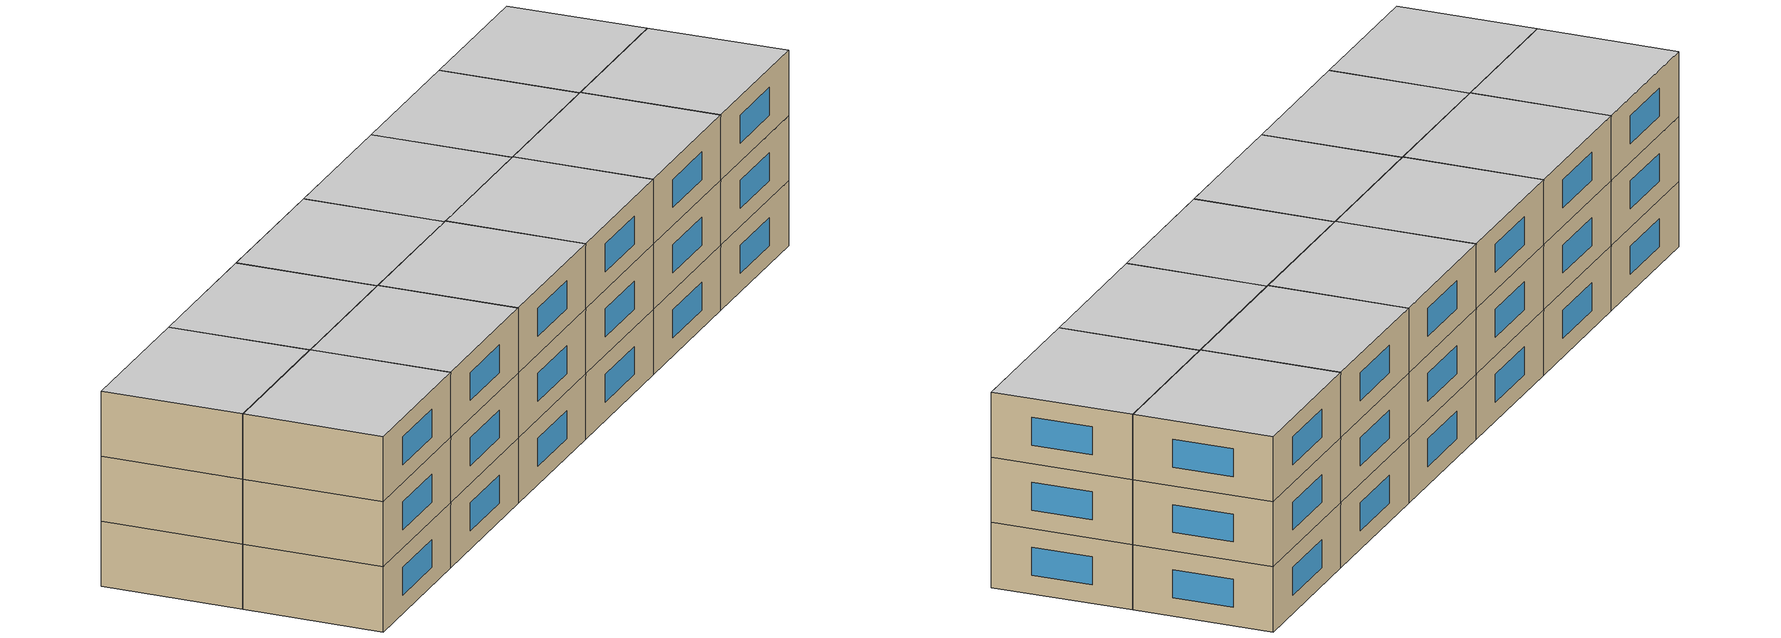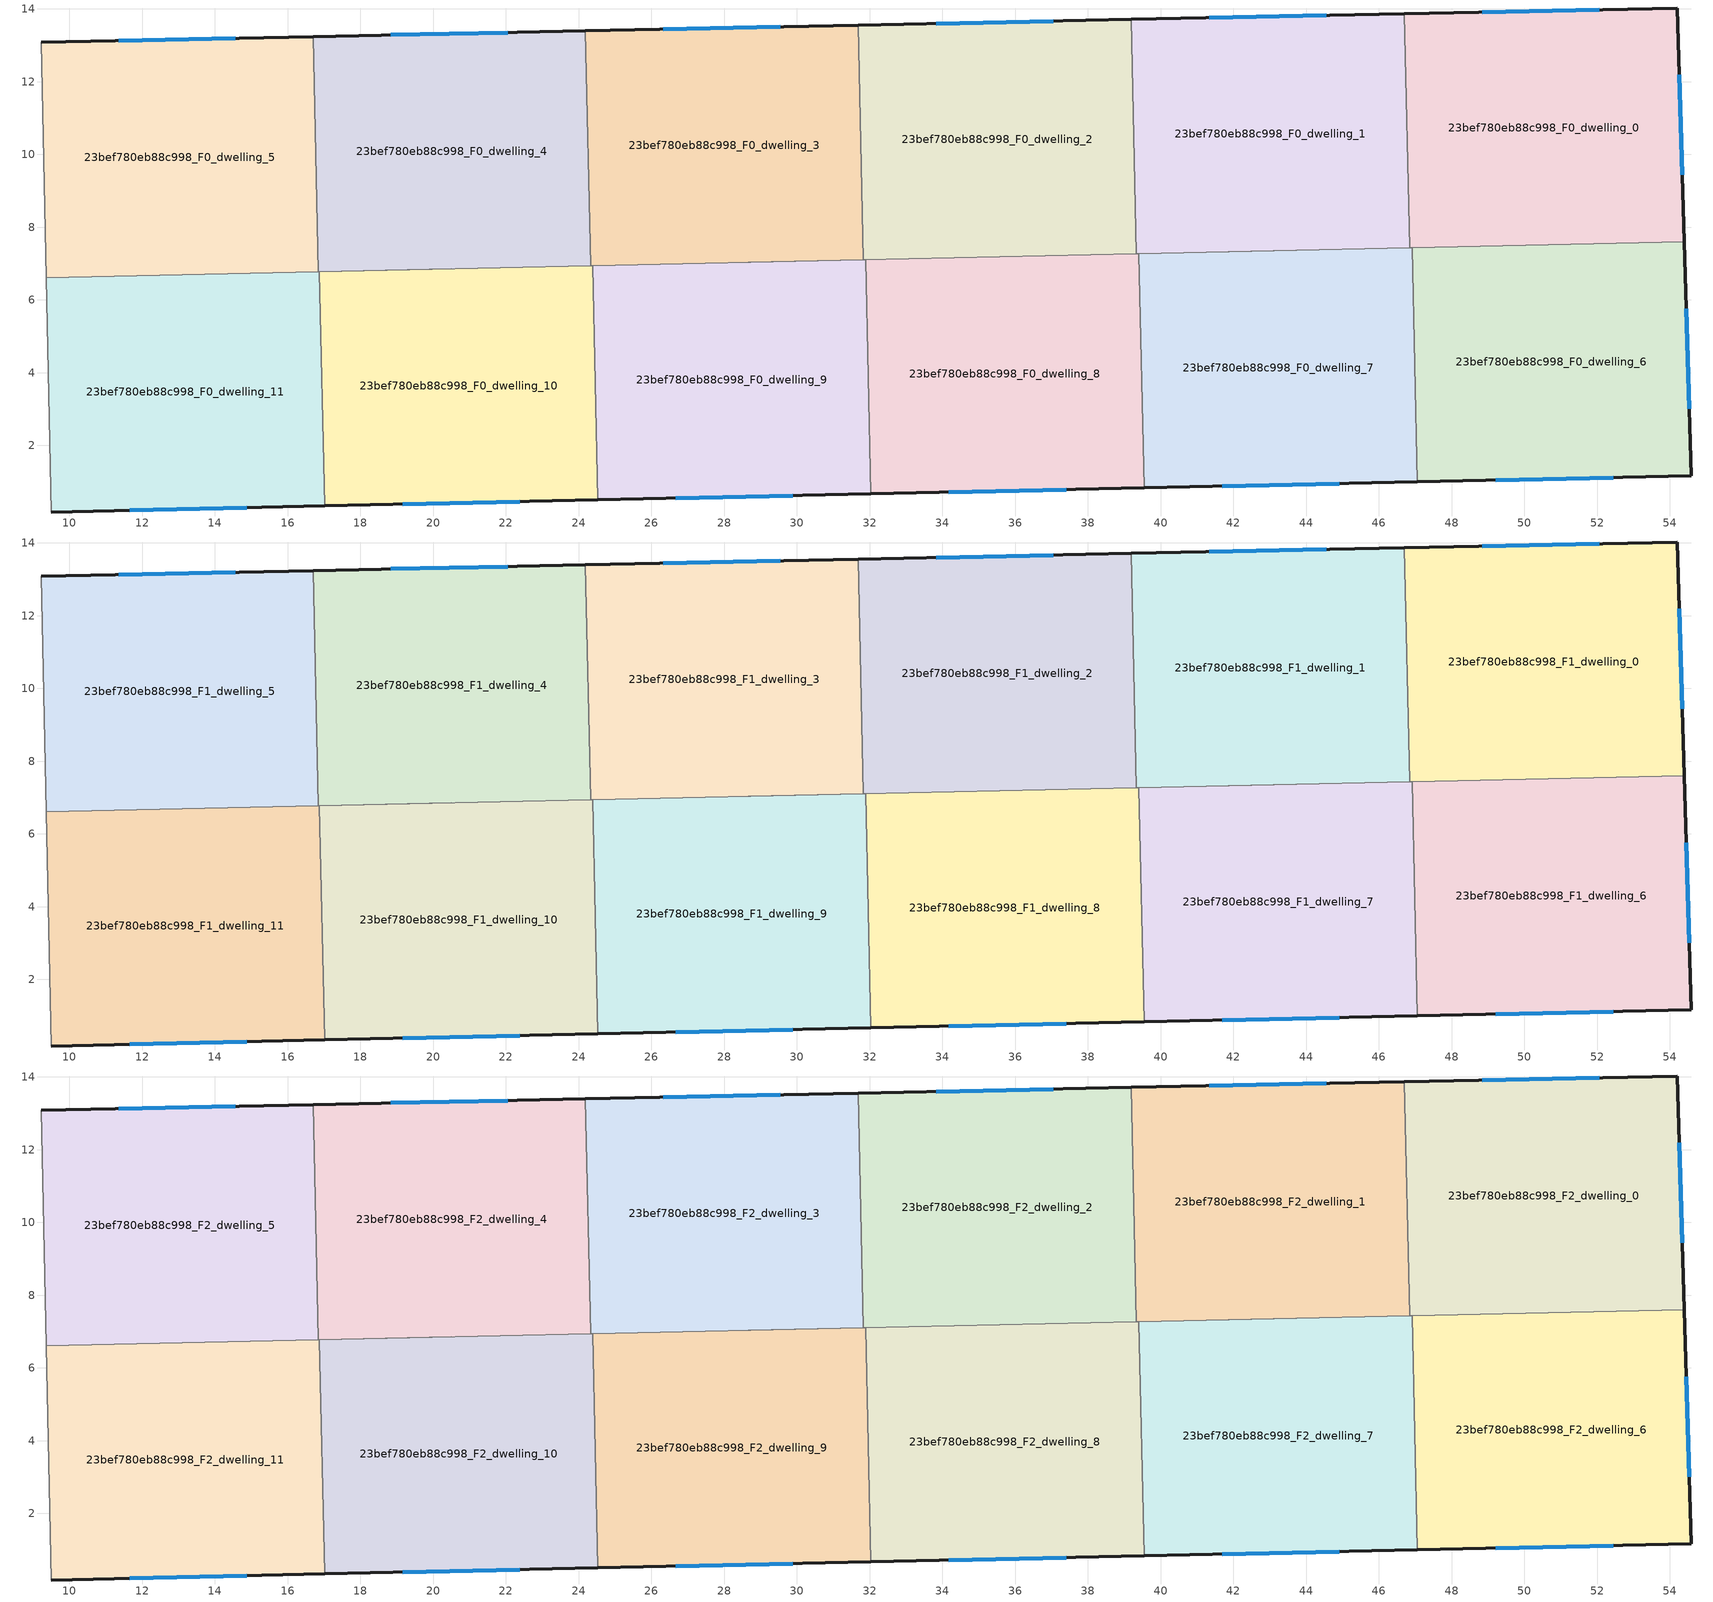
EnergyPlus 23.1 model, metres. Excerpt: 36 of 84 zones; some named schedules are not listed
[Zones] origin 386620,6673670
23bef780eb88c998_F0_dwelling_0
 floor ground (EU_floor_Construction): 54.2,14.03 54.4,7.6 46.84,7.44 46.7,13.87 z0
 wall outside (EU_wall_Construction): 54.4,7.6 54.2,14.03 46.7,13.87 z0:3
 wall to 23bef780eb88c998_F0_dwelling_1 (EU_wall_Construction): 46.7,13.87 46.84,7.44 z0:3
 wall to 23bef780eb88c998_F0_dwelling_6 (EU_wall_Construction): 46.91,7.44 54.4,7.6 z0:3
 wall to 23bef780eb88c998_F0_dwelling_7 (EU_wall_Construction): 46.84,7.44 46.91,7.44 z0:3
 window (EU_Window_Construction): 52.06,13.98 48.84,13.91 / 54.34,9.44 54.25,12.19 z0.86:2.14
23bef780eb88c998_F0_dwelling_1
 floor ground (EU_floor_Construction): 46.7,13.87 46.84,7.44 39.33,7.27 39.19,13.71 z0
 wall outside (EU_wall_Construction): 46.7,13.87 39.19,13.71 z0:3
 wall to 23bef780eb88c998_F0_dwelling_2 (EU_wall_Construction): 39.19,13.71 39.33,7.27 z0:3
 wall to 23bef780eb88c998_F0_dwelling_7 (EU_wall_Construction): 39.4,7.27 46.84,7.44 z0:3
 wall to 23bef780eb88c998_F0_dwelling_8 (EU_wall_Construction): 39.33,7.27 39.4,7.27 z0:3
 window (EU_Window_Construction): 44.56,13.82 41.34,13.76 z0.86:2.14
23bef780eb88c998_F0_dwelling_10
 floor ground (EU_floor_Construction): 24.39,6.94 24.53,0.5 17.02,0.34 16.88,6.78 z0
 wall outside (EU_wall_Construction): 17.02,0.34 24.53,0.5 z0:3
 wall to 23bef780eb88c998_F0_dwelling_11 (EU_wall_Construction): 16.88,6.78 17.02,0.34 z0:3
 wall to 23bef780eb88c998_F0_dwelling_9 (EU_wall_Construction): 24.53,0.5 24.39,6.94 z0:3
 wall to 23bef780eb88c998_F0_dwelling_4 (EU_wall_Construction): 24.33,6.94 16.88,6.78 z0:3
 wall to 23bef780eb88c998_F0_dwelling_3 (EU_wall_Construction): 24.39,6.94 24.33,6.94 z0:3
 window (EU_Window_Construction): 19.16,0.38 22.38,0.45 z0.86:2.14
23bef780eb88c998_F0_dwelling_11
 floor ground (EU_floor_Construction): 16.88,6.78 17.02,0.34 9.51,0.17 9.37,6.61 z0
 wall outside (EU_wall_Construction): 9.51,0.17 17.02,0.34 z0:3
 wall adiabatic (EU_wall_Construction): 9.37,6.61 9.51,0.17 / 20.51,6.86 16.88,6.78 / 20.51,6.86 16.88,6.78 z0:3
 wall to 23bef780eb88c998_F0_dwelling_5 (EU_wall_Construction): 16.84,6.78 9.37,6.61 z0:3
 wall to 23bef780eb88c998_F0_dwelling_4 (EU_wall_Construction): 16.88,6.78 16.84,6.78 z0:3
 window (EU_Window_Construction): 11.66,0.22 14.87,0.29 z0.86:2.14
23bef780eb88c998_F0_dwelling_2
 floor ground (EU_floor_Construction): 39.19,13.71 39.33,7.27 31.83,7.11 31.68,13.55 z0
 wall outside (EU_wall_Construction): 39.19,13.71 31.68,13.55 z0:3
 wall to 23bef780eb88c998_F0_dwelling_3 (EU_wall_Construction): 31.68,13.55 31.83,7.11 z0:3
 wall to 23bef780eb88c998_F0_dwelling_8 (EU_wall_Construction): 31.83,7.11 39.33,7.27 z0:3
 window (EU_Window_Construction): 37.04,13.67 33.83,13.6 z0.86:2.14
23bef780eb88c998_F0_dwelling_3
 floor ground (EU_floor_Construction): 31.68,13.55 31.83,7.11 24.33,6.94 24.19,13.4 z0
 wall outside (EU_wall_Construction): 31.68,13.55 24.19,13.4 z0:3
 wall to 23bef780eb88c998_F0_dwelling_4 (EU_wall_Construction): 24.19,13.4 24.33,6.94 z0:3
 wall to 23bef780eb88c998_F0_dwelling_9 (EU_wall_Construction): 24.39,6.94 31.83,7.11 z0:3
 window (EU_Window_Construction): 29.54,13.51 26.33,13.44 z0.86:2.14
23bef780eb88c998_F0_dwelling_4
 floor ground (EU_floor_Construction): 24.19,13.4 24.33,6.94 16.84,6.78 16.7,13.24 z0
 wall outside (EU_wall_Construction): 24.19,13.4 16.7,13.24 z0:3
 wall to 23bef780eb88c998_F0_dwelling_5 (EU_wall_Construction): 16.7,13.24 16.84,6.78 z0:3
 window (EU_Window_Construction): 22.05,13.35 18.84,13.28 z0.86:2.14
23bef780eb88c998_F0_dwelling_5
 floor ground (EU_floor_Construction): 16.7,13.24 16.84,6.78 9.37,6.61 9.22,13.08 z0
 wall outside (EU_wall_Construction): 16.7,13.24 9.22,13.08 z0:3
 wall adiabatic (EU_wall_Construction): 9.22,13.08 9.37,6.61 z0:3
 window (EU_Window_Construction): 14.56,13.2 11.36,13.13 z0.86:2.14
23bef780eb88c998_F0_dwelling_6
 floor ground (EU_floor_Construction): 54.4,7.6 54.59,1.16 47.06,1 46.91,7.44 z0
 wall outside (EU_wall_Construction): 47.06,1 54.59,1.16 54.4,7.6 z0:3
 wall to 23bef780eb88c998_F0_dwelling_7 (EU_wall_Construction): 46.91,7.44 47.06,1 z0:3
 window (EU_Window_Construction): 54.54,3 54.45,5.76 / 49.21,1.05 52.44,1.12 z0.86:2.14
23bef780eb88c998_F0_dwelling_7
 floor ground (EU_floor_Construction): 46.91,7.44 47.06,1 39.55,0.83 39.4,7.27 z0
 wall outside (EU_wall_Construction): 39.55,0.83 47.06,1 z0:3
 wall to 23bef780eb88c998_F0_dwelling_8 (EU_wall_Construction): 39.4,7.27 39.55,0.83 z0:3
 window (EU_Window_Construction): 41.69,0.88 44.91,0.95 z0.86:2.14
23bef780eb88c998_F0_dwelling_8
 floor ground (EU_floor_Construction): 39.4,7.27 39.55,0.83 32.04,0.67 31.9,7.11 z0
 wall outside (EU_wall_Construction): 32.04,0.67 39.55,0.83 z0:3
 wall to 23bef780eb88c998_F0_dwelling_9 (EU_wall_Construction): 31.83,7.11 31.9,7.11 32.04,0.67 z0:3
 wall adiabatic (EU_wall_Construction): 43.72,7.37 39.4,7.27 / 31.83,7.11 28.67,7.04 / 31.83,7.11 28.67,7.04 / 43.72,7.37 39.4,7.27 z0:3
 window (EU_Window_Construction): 34.18,0.71 37.4,0.79 z0.86:2.14
23bef780eb88c998_F0_dwelling_9
 floor ground (EU_floor_Construction): 31.9,7.11 32.04,0.67 24.53,0.5 24.39,6.94 z0
 wall outside (EU_wall_Construction): 24.53,0.5 32.04,0.67 z0:3
 window (EU_Window_Construction): 26.67,0.55 29.89,0.62 z0.86:2.14
23bef780eb88c998_F1_dwelling_0
 floor to 23bef780eb88c998_F0_dwelling_0 (EU_floor_Construction): 54.2,14.03 54.4,7.6 46.84,7.44 46.7,13.87 z3
 wall outside (EU_wall_Construction): 54.4,7.6 54.2,14.03 46.7,13.87 z3:6
 wall to 23bef780eb88c998_F1_dwelling_1 (EU_wall_Construction): 46.7,13.87 46.84,7.44 z3:6
 wall to 23bef780eb88c998_F1_dwelling_6 (EU_wall_Construction): 46.91,7.44 54.4,7.6 z3:6
 wall to 23bef780eb88c998_F1_dwelling_7 (EU_wall_Construction): 46.84,7.44 46.91,7.44 z3:6
 window (EU_Window_Construction): 52.06,13.98 48.84,13.91 / 54.34,9.44 54.25,12.19 z3.86:5.14
23bef780eb88c998_F1_dwelling_1
 floor to 23bef780eb88c998_F0_dwelling_1 (EU_floor_Construction): 46.7,13.87 46.84,7.44 39.33,7.27 39.19,13.71 z3
 wall outside (EU_wall_Construction): 46.7,13.87 39.19,13.71 z3:6
 wall to 23bef780eb88c998_F1_dwelling_2 (EU_wall_Construction): 39.19,13.71 39.33,7.27 z3:6
 wall to 23bef780eb88c998_F1_dwelling_7 (EU_wall_Construction): 39.4,7.27 46.84,7.44 z3:6
 wall to 23bef780eb88c998_F1_dwelling_8 (EU_wall_Construction): 39.33,7.27 39.4,7.27 z3:6
 window (EU_Window_Construction): 44.56,13.82 41.34,13.76 z3.86:5.14
23bef780eb88c998_F1_dwelling_10
 floor to 23bef780eb88c998_F0_dwelling_10 (EU_floor_Construction): 24.39,6.94 24.53,0.5 17.02,0.34 16.88,6.78 z3
 wall outside (EU_wall_Construction): 17.02,0.34 24.53,0.5 z3:6
 wall to 23bef780eb88c998_F1_dwelling_11 (EU_wall_Construction): 16.88,6.78 17.02,0.34 z3:6
 wall to 23bef780eb88c998_F1_dwelling_9 (EU_wall_Construction): 24.53,0.5 24.39,6.94 z3:6
 wall to 23bef780eb88c998_F1_dwelling_4 (EU_wall_Construction): 24.33,6.94 16.88,6.78 z3:6
 wall to 23bef780eb88c998_F1_dwelling_3 (EU_wall_Construction): 24.39,6.94 24.33,6.94 z3:6
 window (EU_Window_Construction): 19.16,0.38 22.38,0.45 z3.86:5.14
23bef780eb88c998_F1_dwelling_11
 floor to 23bef780eb88c998_F0_dwelling_11 (EU_floor_Construction): 16.88,6.78 17.02,0.34 9.51,0.17 9.37,6.61 z3
 wall outside (EU_wall_Construction): 9.51,0.17 17.02,0.34 z3:6
 wall adiabatic (EU_wall_Construction): 9.37,6.61 9.51,0.17 / 20.51,6.86 16.88,6.78 / 20.51,6.86 16.88,6.78 z3:6
 wall to 23bef780eb88c998_F1_dwelling_5 (EU_wall_Construction): 16.84,6.78 9.37,6.61 z3:6
 wall to 23bef780eb88c998_F1_dwelling_4 (EU_wall_Construction): 16.88,6.78 16.84,6.78 z3:6
 window (EU_Window_Construction): 11.66,0.22 14.87,0.29 z3.86:5.14
23bef780eb88c998_F1_dwelling_2
 floor to 23bef780eb88c998_F0_dwelling_2 (EU_floor_Construction): 39.19,13.71 39.33,7.27 31.83,7.11 31.68,13.55 z3
 wall outside (EU_wall_Construction): 39.19,13.71 31.68,13.55 z3:6
 wall to 23bef780eb88c998_F1_dwelling_3 (EU_wall_Construction): 31.68,13.55 31.83,7.11 z3:6
 wall to 23bef780eb88c998_F1_dwelling_8 (EU_wall_Construction): 31.83,7.11 39.33,7.27 z3:6
 window (EU_Window_Construction): 37.04,13.67 33.83,13.6 z3.86:5.14
23bef780eb88c998_F1_dwelling_3
 floor to 23bef780eb88c998_F0_dwelling_3 (EU_floor_Construction): 31.68,13.55 31.83,7.11 24.33,6.94 24.19,13.4 z3
 wall outside (EU_wall_Construction): 31.68,13.55 24.19,13.4 z3:6
 wall to 23bef780eb88c998_F1_dwelling_4 (EU_wall_Construction): 24.19,13.4 24.33,6.94 z3:6
 wall to 23bef780eb88c998_F1_dwelling_9 (EU_wall_Construction): 24.39,6.94 31.83,7.11 z3:6
 window (EU_Window_Construction): 29.54,13.51 26.33,13.44 z3.86:5.14
23bef780eb88c998_F1_dwelling_4
 floor to 23bef780eb88c998_F0_dwelling_4 (EU_floor_Construction): 24.19,13.4 24.33,6.94 16.84,6.78 16.7,13.24 z3
 wall outside (EU_wall_Construction): 24.19,13.4 16.7,13.24 z3:6
 wall to 23bef780eb88c998_F1_dwelling_5 (EU_wall_Construction): 16.7,13.24 16.84,6.78 z3:6
 window (EU_Window_Construction): 22.05,13.35 18.84,13.28 z3.86:5.14
23bef780eb88c998_F1_dwelling_5
 floor to 23bef780eb88c998_F0_dwelling_5 (EU_floor_Construction): 16.7,13.24 16.84,6.78 9.37,6.61 9.22,13.08 z3
 wall outside (EU_wall_Construction): 16.7,13.24 9.22,13.08 z3:6
 wall adiabatic (EU_wall_Construction): 9.22,13.08 9.37,6.61 z3:6
 window (EU_Window_Construction): 14.56,13.2 11.36,13.13 z3.86:5.14
23bef780eb88c998_F1_dwelling_6
 floor to 23bef780eb88c998_F0_dwelling_6 (EU_floor_Construction): 54.4,7.6 54.59,1.16 47.06,1 46.91,7.44 z3
 wall outside (EU_wall_Construction): 47.06,1 54.59,1.16 54.4,7.6 z3:6
 wall to 23bef780eb88c998_F1_dwelling_7 (EU_wall_Construction): 46.91,7.44 47.06,1 z3:6
 window (EU_Window_Construction): 54.54,3 54.45,5.76 / 49.21,1.05 52.44,1.12 z3.86:5.14
23bef780eb88c998_F1_dwelling_7
 floor to 23bef780eb88c998_F0_dwelling_7 (EU_floor_Construction): 46.91,7.44 47.06,1 39.55,0.83 39.4,7.27 z3
 wall outside (EU_wall_Construction): 39.55,0.83 47.06,1 z3:6
 wall to 23bef780eb88c998_F1_dwelling_8 (EU_wall_Construction): 39.4,7.27 39.55,0.83 z3:6
 window (EU_Window_Construction): 41.69,0.88 44.91,0.95 z3.86:5.14
23bef780eb88c998_F1_dwelling_8
 floor to 23bef780eb88c998_F0_dwelling_8 (EU_floor_Construction): 39.4,7.27 39.55,0.83 32.04,0.67 31.9,7.11 z3
 wall outside (EU_wall_Construction): 32.04,0.67 39.55,0.83 z3:6
 wall to 23bef780eb88c998_F1_dwelling_9 (EU_wall_Construction): 31.83,7.11 31.9,7.11 32.04,0.67 z3:6
 wall adiabatic (EU_wall_Construction): 43.72,7.37 39.4,7.27 / 31.83,7.11 28.67,7.04 / 31.83,7.11 28.67,7.04 / 43.72,7.37 39.4,7.27 z3:6
 window (EU_Window_Construction): 34.18,0.71 37.4,0.79 z3.86:5.14
23bef780eb88c998_F1_dwelling_9
 floor to 23bef780eb88c998_F0_dwelling_9 (EU_floor_Construction): 31.9,7.11 32.04,0.67 24.53,0.5 24.39,6.94 z3
 wall outside (EU_wall_Construction): 24.53,0.5 32.04,0.67 z3:6
 window (EU_Window_Construction): 26.67,0.55 29.89,0.62 z3.86:5.14
23bef780eb88c998_F2_dwelling_0
 floor to 23bef780eb88c998_F1_dwelling_0 (EU_floor_Construction): 54.2,14.03 54.4,7.6 46.84,7.44 46.7,13.87 z6
 wall outside (EU_wall_Construction): 54.4,7.6 54.2,14.03 46.7,13.87 z6:9
 wall to 23bef780eb88c998_F2_dwelling_1 (EU_wall_Construction): 46.7,13.87 46.84,7.44 z6:9
 wall to 23bef780eb88c998_F2_dwelling_6 (EU_wall_Construction): 46.91,7.44 54.4,7.6 z6:9
 wall to 23bef780eb88c998_F2_dwelling_7 (EU_wall_Construction): 46.84,7.44 46.91,7.44 z6:9
 window (EU_Window_Construction): 52.06,13.98 48.84,13.91 / 54.34,9.44 54.25,12.19 z6.86:8.14
 ceiling to 23bef780eb88c998_F3_dwelling_0 (EU_floor_Construction): 54.4,7.6 54.2,14.03 46.7,13.87 46.84,7.44 z9
23bef780eb88c998_F2_dwelling_1
 floor to 23bef780eb88c998_F1_dwelling_1 (EU_floor_Construction): 46.7,13.87 46.84,7.44 39.33,7.27 39.19,13.71 z6
 wall outside (EU_wall_Construction): 46.7,13.87 39.19,13.71 z6:9
 wall to 23bef780eb88c998_F2_dwelling_2 (EU_wall_Construction): 39.19,13.71 39.33,7.27 z6:9
 wall to 23bef780eb88c998_F2_dwelling_7 (EU_wall_Construction): 39.4,7.27 46.84,7.44 z6:9
 wall to 23bef780eb88c998_F2_dwelling_8 (EU_wall_Construction): 39.33,7.27 39.4,7.27 z6:9
 window (EU_Window_Construction): 44.56,13.82 41.34,13.76 z6.86:8.14
 ceiling to 23bef780eb88c998_F3_dwelling_1 (EU_floor_Construction): 46.84,7.44 46.7,13.87 39.19,13.71 39.33,7.27 z9
23bef780eb88c998_F2_dwelling_10
 floor to 23bef780eb88c998_F1_dwelling_10 (EU_floor_Construction): 24.39,6.94 24.53,0.5 17.02,0.34 16.88,6.78 z6
 wall outside (EU_wall_Construction): 17.02,0.34 24.53,0.5 z6:9
 wall to 23bef780eb88c998_F2_dwelling_11 (EU_wall_Construction): 16.88,6.78 17.02,0.34 z6:9
 wall to 23bef780eb88c998_F2_dwelling_9 (EU_wall_Construction): 24.53,0.5 24.39,6.94 z6:9
 wall to 23bef780eb88c998_F2_dwelling_4 (EU_wall_Construction): 24.33,6.94 16.88,6.78 z6:9
 wall to 23bef780eb88c998_F2_dwelling_3 (EU_wall_Construction): 24.39,6.94 24.33,6.94 z6:9
 window (EU_Window_Construction): 19.16,0.38 22.38,0.45 z6.86:8.14
 ceiling to 23bef780eb88c998_F3_dwelling_10 (EU_floor_Construction): 24.53,0.5 24.39,6.94 16.88,6.78 17.02,0.34 z9
23bef780eb88c998_F2_dwelling_11
 floor to 23bef780eb88c998_F1_dwelling_11 (EU_floor_Construction): 16.88,6.78 17.02,0.34 9.51,0.17 9.37,6.61 z6
 wall outside (EU_wall_Construction): 9.51,0.17 17.02,0.34 z6:9
 wall adiabatic (EU_wall_Construction): 9.37,6.61 9.51,0.17 / 20.51,6.86 16.88,6.78 / 20.51,6.86 16.88,6.78 z6:9
 wall to 23bef780eb88c998_F2_dwelling_5 (EU_wall_Construction): 16.84,6.78 9.37,6.61 z6:9
 wall to 23bef780eb88c998_F2_dwelling_4 (EU_wall_Construction): 16.88,6.78 16.84,6.78 z6:9
 window (EU_Window_Construction): 11.66,0.22 14.87,0.29 z6.86:8.14
 ceiling to 23bef780eb88c998_F3_dwelling_11 (EU_floor_Construction): 17.02,0.34 16.88,6.78 9.37,6.61 9.51,0.17 z9
23bef780eb88c998_F2_dwelling_2
 floor to 23bef780eb88c998_F1_dwelling_2 (EU_floor_Construction): 39.19,13.71 39.33,7.27 31.83,7.11 31.68,13.55 z6
 wall outside (EU_wall_Construction): 39.19,13.71 31.68,13.55 z6:9
 wall to 23bef780eb88c998_F2_dwelling_3 (EU_wall_Construction): 31.68,13.55 31.83,7.11 z6:9
 wall to 23bef780eb88c998_F2_dwelling_8 (EU_wall_Construction): 31.83,7.11 39.33,7.27 z6:9
 window (EU_Window_Construction): 37.04,13.67 33.83,13.6 z6.86:8.14
 ceiling to 23bef780eb88c998_F3_dwelling_2 (EU_floor_Construction): 39.33,7.27 39.19,13.71 31.68,13.55 31.83,7.11 z9
23bef780eb88c998_F2_dwelling_3
 floor to 23bef780eb88c998_F1_dwelling_3 (EU_floor_Construction): 31.68,13.55 31.83,7.11 24.33,6.94 24.19,13.4 z6
 wall outside (EU_wall_Construction): 31.68,13.55 24.19,13.4 z6:9
 wall to 23bef780eb88c998_F2_dwelling_4 (EU_wall_Construction): 24.19,13.4 24.33,6.94 z6:9
 wall to 23bef780eb88c998_F2_dwelling_9 (EU_wall_Construction): 24.39,6.94 31.83,7.11 z6:9
 window (EU_Window_Construction): 29.54,13.51 26.33,13.44 z6.86:8.14
 ceiling to 23bef780eb88c998_F3_dwelling_3 (EU_floor_Construction): 31.83,7.11 31.68,13.55 24.19,13.4 24.33,6.94 z9
23bef780eb88c998_F2_dwelling_4
 floor to 23bef780eb88c998_F1_dwelling_4 (EU_floor_Construction): 24.19,13.4 24.33,6.94 16.84,6.78 16.7,13.24 z6
 wall outside (EU_wall_Construction): 24.19,13.4 16.7,13.24 z6:9
 wall to 23bef780eb88c998_F2_dwelling_5 (EU_wall_Construction): 16.7,13.24 16.84,6.78 z6:9
 window (EU_Window_Construction): 22.05,13.35 18.84,13.28 z6.86:8.14
 ceiling to 23bef780eb88c998_F3_dwelling_4 (EU_floor_Construction): 24.33,6.94 24.19,13.4 16.7,13.24 16.84,6.78 z9
23bef780eb88c998_F2_dwelling_5
 floor to 23bef780eb88c998_F1_dwelling_5 (EU_floor_Construction): 16.7,13.24 16.84,6.78 9.37,6.61 9.22,13.08 z6
 wall outside (EU_wall_Construction): 16.7,13.24 9.22,13.08 z6:9
 wall adiabatic (EU_wall_Construction): 9.22,13.08 9.37,6.61 z6:9
 window (EU_Window_Construction): 14.56,13.2 11.36,13.13 z6.86:8.14
 ceiling to 23bef780eb88c998_F3_dwelling_5 (EU_floor_Construction): 16.84,6.78 16.7,13.24 9.22,13.08 9.37,6.61 z9
23bef780eb88c998_F2_dwelling_6
 floor to 23bef780eb88c998_F1_dwelling_6 (EU_floor_Construction): 54.4,7.6 54.59,1.16 47.06,1 46.91,7.44 z6
 wall outside (EU_wall_Construction): 47.06,1 54.59,1.16 54.4,7.6 z6:9
 wall to 23bef780eb88c998_F2_dwelling_7 (EU_wall_Construction): 46.91,7.44 47.06,1 z6:9
 window (EU_Window_Construction): 54.54,3 54.45,5.76 / 49.21,1.05 52.44,1.12 z6.86:8.14
 ceiling to 23bef780eb88c998_F3_dwelling_6 (EU_floor_Construction): 54.59,1.16 54.4,7.6 46.91,7.44 47.06,1 z9
23bef780eb88c998_F2_dwelling_7
 floor to 23bef780eb88c998_F1_dwelling_7 (EU_floor_Construction): 46.91,7.44 47.06,1 39.55,0.83 39.4,7.27 z6
 wall outside (EU_wall_Construction): 39.55,0.83 47.06,1 z6:9
 wall to 23bef780eb88c998_F2_dwelling_8 (EU_wall_Construction): 39.4,7.27 39.55,0.83 z6:9
 window (EU_Window_Construction): 41.69,0.88 44.91,0.95 z6.86:8.14
 ceiling to 23bef780eb88c998_F3_dwelling_7 (EU_floor_Construction): 47.06,1 46.91,7.44 39.4,7.27 39.55,0.83 z9
23bef780eb88c998_F2_dwelling_8
 floor to 23bef780eb88c998_F1_dwelling_8 (EU_floor_Construction): 39.4,7.27 39.55,0.83 32.04,0.67 31.9,7.11 z6
 wall outside (EU_wall_Construction): 32.04,0.67 39.55,0.83 z6:9
 wall to 23bef780eb88c998_F2_dwelling_9 (EU_wall_Construction): 31.83,7.11 31.9,7.11 32.04,0.67 z6:9
 wall adiabatic (EU_wall_Construction): 43.72,7.37 39.4,7.27 / 31.83,7.11 28.67,7.04 / 31.83,7.11 28.67,7.04 / 43.72,7.37 39.4,7.27 z6:9
 window (EU_Window_Construction): 34.18,0.71 37.4,0.79 z6.86:8.14
 ceiling to 23bef780eb88c998_F3_dwelling_8 (EU_floor_Construction): 39.55,0.83 39.4,7.27 31.9,7.11 32.04,0.67 z9
23bef780eb88c998_F2_dwelling_9
 floor to 23bef780eb88c998_F1_dwelling_9 (EU_floor_Construction): 31.9,7.11 32.04,0.67 24.53,0.5 24.39,6.94 z6
 wall outside (EU_wall_Construction): 24.53,0.5 32.04,0.67 z6:9
 window (EU_Window_Construction): 26.67,0.55 29.89,0.62 z6.86:8.14
 ceiling to 23bef780eb88c998_F3_dwelling_9 (EU_floor_Construction): 32.04,0.67 31.9,7.11 24.39,6.94 24.53,0.5 z9
[Building]
EU S2 Campaign: North Axis=0; Terrain=City; Solar Distribution=FullExterior
[Site:Location]
Helsinki-Vantaa.AP: Latitude=60.317; Longitude=24.963; Time Zone=2; Elevation=54.6
[SizingPeriod:WeatherFileDays]
AnnualSizingPeriod: Begin Month=1; Begin Day of Month=1; End Month=12; End Day of Month=31; Day of Week for Start Day=Monday; Use Weather File Daylight Saving Period=No; Use Weather File Rain and Snow Indicators=No
[MATERIAL]
EU_InternalMass_Material: Roughness=MediumRough; Thickness=0.1; Conductivity=1; Density=1800; Specific Heat=900; Thermal Absorptance=0.9; Solar Absorptance=0.7; Visible Absorptance=0.7
[MATERIAL:NOMASS] Roughness=MediumRough; Thermal Absorptance=0.9; Solar Absorptance=0.7; Visible Absorptance=0.7
Name | Thermal Resistance
EU_wall_NoMass | 1.10183
EU_floor_NoMass | 1.70606
[WINDOWMATERIAL:SIMPLEGLAZINGSYSTEM]
EU_Window_SimpleGlazing: UFactor=3.11035; Solar Heat Gain Coefficient=0.8; Visible Transmittance=0.8
[CONSTRUCTION]
EU_wall_Construction: EU_wall_NoMass
EU_floor_Construction: EU_floor_NoMass
EU_Window_Construction: EU_Window_SimpleGlazing
EU_InternalMass_Construction: EU_InternalMass_Material
[ZONE] Type=1; Multiplier=1; Ceiling Height=autocalculate; Floor Area=autocalculate; Part of Total Floor Area=Yes
Name | Volume
23bef780eb88c998_F0_dwelling_0; 23bef780eb88c998_F1_dwelling_0; 23bef780eb88c998_F2_dwelling_0; 23bef780eb88c998_F0_dwelling_2; 23bef780eb88c998_F1_dwelling_2; 23bef780eb88c998_F2_dwelling_2 | 145.155
23bef780eb88c998_F0_dwelling_1; 23bef780eb88c998_F1_dwelling_1; 23bef780eb88c998_F2_dwelling_1 | 145.17
23bef780eb88c998_F0_dwelling_10; 23bef780eb88c998_F1_dwelling_10; 23bef780eb88c998_F2_dwelling_10 | 145.145
23bef780eb88c998_F0_dwelling_11; 23bef780eb88c998_F1_dwelling_11; 23bef780eb88c998_F2_dwelling_11 | 145.158
23bef780eb88c998_F0_dwelling_3; 23bef780eb88c998_F1_dwelling_3; 23bef780eb88c998_F2_dwelling_3 | 145.164
23bef780eb88c998_F0_dwelling_4; 23bef780eb88c998_F1_dwelling_4; 23bef780eb88c998_F2_dwelling_4 | 145.159
23bef780eb88c998_F0_dwelling_5; 23bef780eb88c998_F1_dwelling_5; 23bef780eb88c998_F2_dwelling_5 | 145.162
23bef780eb88c998_F0_dwelling_6; 23bef780eb88c998_F1_dwelling_6; 23bef780eb88c998_F2_dwelling_6 | 145.147
23bef780eb88c998_F0_dwelling_7; 23bef780eb88c998_F1_dwelling_7; 23bef780eb88c998_F2_dwelling_7; 23bef780eb88c998_F0_dwelling_9; 23bef780eb88c998_F1_dwelling_9; 23bef780eb88c998_F2_dwelling_9 | 145.154
23bef780eb88c998_F0_dwelling_8; 23bef780eb88c998_F1_dwelling_8; 23bef780eb88c998_F2_dwelling_8 | 145.123
[INTERNALMASS] Construction=EU_InternalMass_Construction
Name | Zone or ZoneList | Surface Area
23bef780eb88c998_F0_dwelling_0_EU_InternalMass | 23bef780eb88c998_F0_dwelling_0 | 48.3852
23bef780eb88c998_F0_dwelling_1_EU_InternalMass | 23bef780eb88c998_F0_dwelling_1 | 48.3899
23bef780eb88c998_F0_dwelling_2_EU_InternalMass | 23bef780eb88c998_F0_dwelling_2 | 48.3851
23bef780eb88c998_F0_dwelling_3_EU_InternalMass | 23bef780eb88c998_F0_dwelling_3 | 48.3877
23bef780eb88c998_F0_dwelling_4_EU_InternalMass | 23bef780eb88c998_F0_dwelling_4 | 48.3863
23bef780eb88c998_F0_dwelling_5_EU_InternalMass | 23bef780eb88c998_F0_dwelling_5 | 48.3876
23bef780eb88c998_F0_dwelling_6_EU_InternalMass | 23bef780eb88c998_F0_dwelling_6 | 48.3823
23bef780eb88c998_F0_dwelling_7_EU_InternalMass | 23bef780eb88c998_F0_dwelling_7 | 48.3841
23bef780eb88c998_F0_dwelling_8_EU_InternalMass | 23bef780eb88c998_F0_dwelling_8 | 48.3811
23bef780eb88c998_F0_dwelling_9_EU_InternalMass | 23bef780eb88c998_F0_dwelling_9 | 48.3845
23bef780eb88c998_F0_dwelling_10_EU_InternalMass | 23bef780eb88c998_F0_dwelling_10 | 48.3815
23bef780eb88c998_F0_dwelling_11_EU_InternalMass | 23bef780eb88c998_F0_dwelling_11 | 48.3887
23bef780eb88c998_F1_dwelling_0_EU_InternalMass | 23bef780eb88c998_F1_dwelling_0 | 48.3852
23bef780eb88c998_F1_dwelling_1_EU_InternalMass | 23bef780eb88c998_F1_dwelling_1 | 48.3899
23bef780eb88c998_F1_dwelling_2_EU_InternalMass | 23bef780eb88c998_F1_dwelling_2 | 48.3851
23bef780eb88c998_F1_dwelling_3_EU_InternalMass | 23bef780eb88c998_F1_dwelling_3 | 48.3877
23bef780eb88c998_F1_dwelling_4_EU_InternalMass | 23bef780eb88c998_F1_dwelling_4 | 48.3863
23bef780eb88c998_F1_dwelling_5_EU_InternalMass | 23bef780eb88c998_F1_dwelling_5 | 48.3876
23bef780eb88c998_F1_dwelling_6_EU_InternalMass | 23bef780eb88c998_F1_dwelling_6 | 48.3823
23bef780eb88c998_F1_dwelling_7_EU_InternalMass | 23bef780eb88c998_F1_dwelling_7 | 48.3841
23bef780eb88c998_F1_dwelling_8_EU_InternalMass | 23bef780eb88c998_F1_dwelling_8 | 48.3811
23bef780eb88c998_F1_dwelling_9_EU_InternalMass | 23bef780eb88c998_F1_dwelling_9 | 48.3845
23bef780eb88c998_F1_dwelling_10_EU_InternalMass | 23bef780eb88c998_F1_dwelling_10 | 48.3815
23bef780eb88c998_F1_dwelling_11_EU_InternalMass | 23bef780eb88c998_F1_dwelling_11 | 48.3887
23bef780eb88c998_F2_dwelling_0_EU_InternalMass | 23bef780eb88c998_F2_dwelling_0 | 48.3852
23bef780eb88c998_F2_dwelling_1_EU_InternalMass | 23bef780eb88c998_F2_dwelling_1 | 48.3899
23bef780eb88c998_F2_dwelling_2_EU_InternalMass | 23bef780eb88c998_F2_dwelling_2 | 48.3851
23bef780eb88c998_F2_dwelling_3_EU_InternalMass | 23bef780eb88c998_F2_dwelling_3 | 48.3877
23bef780eb88c998_F2_dwelling_4_EU_InternalMass | 23bef780eb88c998_F2_dwelling_4 | 48.3863
23bef780eb88c998_F2_dwelling_5_EU_InternalMass | 23bef780eb88c998_F2_dwelling_5 | 48.3876
23bef780eb88c998_F2_dwelling_6_EU_InternalMass | 23bef780eb88c998_F2_dwelling_6 | 48.3823
23bef780eb88c998_F2_dwelling_7_EU_InternalMass | 23bef780eb88c998_F2_dwelling_7 | 48.3841
23bef780eb88c998_F2_dwelling_8_EU_InternalMass | 23bef780eb88c998_F2_dwelling_8 | 48.3811
23bef780eb88c998_F2_dwelling_9_EU_InternalMass | 23bef780eb88c998_F2_dwelling_9 | 48.3845
23bef780eb88c998_F2_dwelling_10_EU_InternalMass | 23bef780eb88c998_F2_dwelling_10 | 48.3815
23bef780eb88c998_F2_dwelling_11_EU_InternalMass | 23bef780eb88c998_F2_dwelling_11 | 48.3887
[OTHEREQUIPMENT] Fuel Type=Electricity; Design Level Calculation Method=Watts/Area; Power per Zone Floor Area=1; Fraction Latent=0; Fraction Radiant=0; Fraction Lost=0; Carbon Dioxide Generation Rate=0; EndUse Subcategory=EU_Step8_InternalGains
Name | Zone or ZoneList or Space or SpaceList | Schedule
EU_Step8_InternalGain_23bef780eb88c998_F0_dwelling_0_f000 | 23bef780eb88c998_F0_dwelling_0 | EU_Step8_GainSchedule_23bef780eb88c998_F0_dwelling_0_f000
EU_Step8_InternalGain_23bef780eb88c998_F0_dwelling_1_f000 | 23bef780eb88c998_F0_dwelling_1 | EU_Step8_GainSchedule_23bef780eb88c998_F0_dwelling_1_f000
EU_Step8_InternalGain_23bef780eb88c998_F0_dwelling_2_f000 | 23bef780eb88c998_F0_dwelling_2 | EU_Step8_GainSchedule_23bef780eb88c998_F0_dwelling_2_f000
EU_Step8_InternalGain_23bef780eb88c998_F0_dwelling_3_f000 | 23bef780eb88c998_F0_dwelling_3 | EU_Step8_GainSchedule_23bef780eb88c998_F0_dwelling_3_f000
EU_Step8_InternalGain_23bef780eb88c998_F0_dwelling_4_f000 | 23bef780eb88c998_F0_dwelling_4 | EU_Step8_GainSchedule_23bef780eb88c998_F0_dwelling_4_f000
EU_Step8_InternalGain_23bef780eb88c998_F0_dwelling_5_f000 | 23bef780eb88c998_F0_dwelling_5 | EU_Step8_GainSchedule_23bef780eb88c998_F0_dwelling_5_f000
EU_Step8_InternalGain_23bef780eb88c998_F0_dwelling_6_f000 | 23bef780eb88c998_F0_dwelling_6 | EU_Step8_GainSchedule_23bef780eb88c998_F0_dwelling_6_f000
EU_Step8_InternalGain_23bef780eb88c998_F0_dwelling_7_f000 | 23bef780eb88c998_F0_dwelling_7 | EU_Step8_GainSchedule_23bef780eb88c998_F0_dwelling_7_f000
EU_Step8_InternalGain_23bef780eb88c998_F0_dwelling_8_f000 | 23bef780eb88c998_F0_dwelling_8 | EU_Step8_GainSchedule_23bef780eb88c998_F0_dwelling_8_f000
EU_Step8_InternalGain_23bef780eb88c998_F0_dwelling_9_f000 | 23bef780eb88c998_F0_dwelling_9 | EU_Step8_GainSchedule_23bef780eb88c998_F0_dwelling_9_f000
EU_Step8_InternalGain_23bef780eb88c998_F0_dwelling_10_f000 | 23bef780eb88c998_F0_dwelling_10 | EU_Step8_GainSchedule_23bef780eb88c998_F0_dwelling_10_f000
EU_Step8_InternalGain_23bef780eb88c998_F0_dwelling_11_f000 | 23bef780eb88c998_F0_dwelling_11 | EU_Step8_GainSchedule_23bef780eb88c998_F0_dwelling_11_f000
EU_Step8_InternalGain_23bef780eb88c998_F1_dwelling_0_f000 | 23bef780eb88c998_F1_dwelling_0 | EU_Step8_GainSchedule_23bef780eb88c998_F1_dwelling_0_f000
EU_Step8_InternalGain_23bef780eb88c998_F1_dwelling_1_f000 | 23bef780eb88c998_F1_dwelling_1 | EU_Step8_GainSchedule_23bef780eb88c998_F1_dwelling_1_f000
EU_Step8_InternalGain_23bef780eb88c998_F1_dwelling_2_f000 | 23bef780eb88c998_F1_dwelling_2 | EU_Step8_GainSchedule_23bef780eb88c998_F1_dwelling_2_f000
EU_Step8_InternalGain_23bef780eb88c998_F1_dwelling_3_f000 | 23bef780eb88c998_F1_dwelling_3 | EU_Step8_GainSchedule_23bef780eb88c998_F1_dwelling_3_f000
EU_Step8_InternalGain_23bef780eb88c998_F1_dwelling_4_f000 | 23bef780eb88c998_F1_dwelling_4 | EU_Step8_GainSchedule_23bef780eb88c998_F1_dwelling_4_f000
EU_Step8_InternalGain_23bef780eb88c998_F1_dwelling_5_f000 | 23bef780eb88c998_F1_dwelling_5 | EU_Step8_GainSchedule_23bef780eb88c998_F1_dwelling_5_f000
EU_Step8_InternalGain_23bef780eb88c998_F1_dwelling_6_f000 | 23bef780eb88c998_F1_dwelling_6 | EU_Step8_GainSchedule_23bef780eb88c998_F1_dwelling_6_f000
EU_Step8_InternalGain_23bef780eb88c998_F1_dwelling_7_f000 | 23bef780eb88c998_F1_dwelling_7 | EU_Step8_GainSchedule_23bef780eb88c998_F1_dwelling_7_f000
EU_Step8_InternalGain_23bef780eb88c998_F1_dwelling_8_f000 | 23bef780eb88c998_F1_dwelling_8 | EU_Step8_GainSchedule_23bef780eb88c998_F1_dwelling_8_f000
EU_Step8_InternalGain_23bef780eb88c998_F1_dwelling_9_f000 | 23bef780eb88c998_F1_dwelling_9 | EU_Step8_GainSchedule_23bef780eb88c998_F1_dwelling_9_f000
EU_Step8_InternalGain_23bef780eb88c998_F1_dwelling_10_f000 | 23bef780eb88c998_F1_dwelling_10 | EU_Step8_GainSchedule_23bef780eb88c998_F1_dwelling_10_f000
EU_Step8_InternalGain_23bef780eb88c998_F1_dwelling_11_f000 | 23bef780eb88c998_F1_dwelling_11 | EU_Step8_GainSchedule_23bef780eb88c998_F1_dwelling_11_f000
EU_Step8_InternalGain_23bef780eb88c998_F2_dwelling_0_f000 | 23bef780eb88c998_F2_dwelling_0 | EU_Step8_GainSchedule_23bef780eb88c998_F2_dwelling_0_f000
EU_Step8_InternalGain_23bef780eb88c998_F2_dwelling_1_f000 | 23bef780eb88c998_F2_dwelling_1 | EU_Step8_GainSchedule_23bef780eb88c998_F2_dwelling_1_f000
EU_Step8_InternalGain_23bef780eb88c998_F2_dwelling_2_f000 | 23bef780eb88c998_F2_dwelling_2 | EU_Step8_GainSchedule_23bef780eb88c998_F2_dwelling_2_f000
EU_Step8_InternalGain_23bef780eb88c998_F2_dwelling_3_f000 | 23bef780eb88c998_F2_dwelling_3 | EU_Step8_GainSchedule_23bef780eb88c998_F2_dwelling_3_f000
EU_Step8_InternalGain_23bef780eb88c998_F2_dwelling_4_f000 | 23bef780eb88c998_F2_dwelling_4 | EU_Step8_GainSchedule_23bef780eb88c998_F2_dwelling_4_f000
EU_Step8_InternalGain_23bef780eb88c998_F2_dwelling_5_f000 | 23bef780eb88c998_F2_dwelling_5 | EU_Step8_GainSchedule_23bef780eb88c998_F2_dwelling_5_f000
EU_Step8_InternalGain_23bef780eb88c998_F2_dwelling_6_f000 | 23bef780eb88c998_F2_dwelling_6 | EU_Step8_GainSchedule_23bef780eb88c998_F2_dwelling_6_f000
EU_Step8_InternalGain_23bef780eb88c998_F2_dwelling_7_f000 | 23bef780eb88c998_F2_dwelling_7 | EU_Step8_GainSchedule_23bef780eb88c998_F2_dwelling_7_f000
EU_Step8_InternalGain_23bef780eb88c998_F2_dwelling_8_f000 | 23bef780eb88c998_F2_dwelling_8 | EU_Step8_GainSchedule_23bef780eb88c998_F2_dwelling_8_f000
EU_Step8_InternalGain_23bef780eb88c998_F2_dwelling_9_f000 | 23bef780eb88c998_F2_dwelling_9 | EU_Step8_GainSchedule_23bef780eb88c998_F2_dwelling_9_f000
EU_Step8_InternalGain_23bef780eb88c998_F2_dwelling_10_f000 | 23bef780eb88c998_F2_dwelling_10 | EU_Step8_GainSchedule_23bef780eb88c998_F2_dwelling_10_f000
EU_Step8_InternalGain_23bef780eb88c998_F2_dwelling_11_f000 | 23bef780eb88c998_F2_dwelling_11 | EU_Step8_GainSchedule_23bef780eb88c998_F2_dwelling_11_f000
[ZONEVENTILATION:DESIGNFLOWRATE] Schedule=EU_AlwaysOn; Design Flow Rate Calculation Method=AirChanges/Hour; Air Changes per Hour=0.756316; Ventilation Type=Natural; Fan Pressure Rise=0; Fan Total Efficiency=1; Constant Term Coefficient=1; Temperature Term Coefficient=0; Velocity Term Coefficient=0; Velocity Squared Term Coefficient=0; Minimum Indoor Temperature=-100; Maximum Indoor Temperature=100; Delta Temperature=-100; Minimum Outdoor Temperature=-100; Maximum Outdoor Temperature=100; Maximum Wind Speed=40
Name | Zone or ZoneList or Space or SpaceList
EU_ConstantAir_23bef780eb88c998_F0_dwelling_0 | 23bef780eb88c998_F0_dwelling_0
EU_ConstantAir_23bef780eb88c998_F0_dwelling_1 | 23bef780eb88c998_F0_dwelling_1
EU_ConstantAir_23bef780eb88c998_F0_dwelling_2 | 23bef780eb88c998_F0_dwelling_2
EU_ConstantAir_23bef780eb88c998_F0_dwelling_3 | 23bef780eb88c998_F0_dwelling_3
EU_ConstantAir_23bef780eb88c998_F0_dwelling_4 | 23bef780eb88c998_F0_dwelling_4
EU_ConstantAir_23bef780eb88c998_F0_dwelling_5 | 23bef780eb88c998_F0_dwelling_5
EU_ConstantAir_23bef780eb88c998_F0_dwelling_6 | 23bef780eb88c998_F0_dwelling_6
EU_ConstantAir_23bef780eb88c998_F0_dwelling_7 | 23bef780eb88c998_F0_dwelling_7
EU_ConstantAir_23bef780eb88c998_F0_dwelling_8 | 23bef780eb88c998_F0_dwelling_8
EU_ConstantAir_23bef780eb88c998_F0_dwelling_9 | 23bef780eb88c998_F0_dwelling_9
EU_ConstantAir_23bef780eb88c998_F0_dwelling_10 | 23bef780eb88c998_F0_dwelling_10
EU_ConstantAir_23bef780eb88c998_F0_dwelling_11 | 23bef780eb88c998_F0_dwelling_11
EU_ConstantAir_23bef780eb88c998_F1_dwelling_0 | 23bef780eb88c998_F1_dwelling_0
EU_ConstantAir_23bef780eb88c998_F1_dwelling_1 | 23bef780eb88c998_F1_dwelling_1
EU_ConstantAir_23bef780eb88c998_F1_dwelling_2 | 23bef780eb88c998_F1_dwelling_2
EU_ConstantAir_23bef780eb88c998_F1_dwelling_3 | 23bef780eb88c998_F1_dwelling_3
EU_ConstantAir_23bef780eb88c998_F1_dwelling_4 | 23bef780eb88c998_F1_dwelling_4
EU_ConstantAir_23bef780eb88c998_F1_dwelling_5 | 23bef780eb88c998_F1_dwelling_5
EU_ConstantAir_23bef780eb88c998_F1_dwelling_6 | 23bef780eb88c998_F1_dwelling_6
EU_ConstantAir_23bef780eb88c998_F1_dwelling_7 | 23bef780eb88c998_F1_dwelling_7
EU_ConstantAir_23bef780eb88c998_F1_dwelling_8 | 23bef780eb88c998_F1_dwelling_8
EU_ConstantAir_23bef780eb88c998_F1_dwelling_9 | 23bef780eb88c998_F1_dwelling_9
EU_ConstantAir_23bef780eb88c998_F1_dwelling_10 | 23bef780eb88c998_F1_dwelling_10
EU_ConstantAir_23bef780eb88c998_F1_dwelling_11 | 23bef780eb88c998_F1_dwelling_11
EU_ConstantAir_23bef780eb88c998_F2_dwelling_0 | 23bef780eb88c998_F2_dwelling_0
EU_ConstantAir_23bef780eb88c998_F2_dwelling_1 | 23bef780eb88c998_F2_dwelling_1
EU_ConstantAir_23bef780eb88c998_F2_dwelling_2 | 23bef780eb88c998_F2_dwelling_2
EU_ConstantAir_23bef780eb88c998_F2_dwelling_3 | 23bef780eb88c998_F2_dwelling_3
EU_ConstantAir_23bef780eb88c998_F2_dwelling_4 | 23bef780eb88c998_F2_dwelling_4
EU_ConstantAir_23bef780eb88c998_F2_dwelling_5 | 23bef780eb88c998_F2_dwelling_5
EU_ConstantAir_23bef780eb88c998_F2_dwelling_6 | 23bef780eb88c998_F2_dwelling_6
EU_ConstantAir_23bef780eb88c998_F2_dwelling_7 | 23bef780eb88c998_F2_dwelling_7
EU_ConstantAir_23bef780eb88c998_F2_dwelling_8 | 23bef780eb88c998_F2_dwelling_8
EU_ConstantAir_23bef780eb88c998_F2_dwelling_9 | 23bef780eb88c998_F2_dwelling_9
EU_ConstantAir_23bef780eb88c998_F2_dwelling_10 | 23bef780eb88c998_F2_dwelling_10
EU_ConstantAir_23bef780eb88c998_F2_dwelling_11 | 23bef780eb88c998_F2_dwelling_11
[HVACTEMPLATE:ZONE:IDEALLOADSAIRSYSTEM] System Availability Schedule=EU_AlwaysOn; Maximum Heating Supply Air Temperature=50; Minimum Cooling Supply Air Temperature=13; Maximum Heating Supply Air Humidity Ratio=0.0156; Minimum Cooling Supply Air Humidity Ratio=0.0077; Heating Limit=NoLimit; Cooling Limit=NoLimit; Heating Availability Schedule=EU_AlwaysOn; Cooling Availability Schedule=EU_CoolingOff; Dehumidification Control Type=ConstantSensibleHeatRatio; Cooling Sensible Heat Ratio=0.7; Dehumidification Setpoint=60; Humidification Control Type=None; Humidification Setpoint=30; Outdoor Air Method=None; Outdoor Air Flow Rate per Person=0.00944; Outdoor Air Flow Rate per Zone Floor Area=0; Outdoor Air Flow Rate per Zone=0; Demand Controlled Ventilation Type=None; Outdoor Air Economizer Type=NoEconomizer; Heat Recovery Type=None; Sensible Heat Recovery Effectiveness=0.7; Latent Heat Recovery Effectiveness=0.65
Name | Template Thermostat
23bef780eb88c998_F0_dwelling_0 | EU_HeatOnly_23bef780eb88c998_F0_dwelling_0
23bef780eb88c998_F0_dwelling_1 | EU_HeatOnly_23bef780eb88c998_F0_dwelling_1
23bef780eb88c998_F0_dwelling_2 | EU_HeatOnly_23bef780eb88c998_F0_dwelling_2
23bef780eb88c998_F0_dwelling_3 | EU_HeatOnly_23bef780eb88c998_F0_dwelling_3
23bef780eb88c998_F0_dwelling_4 | EU_HeatOnly_23bef780eb88c998_F0_dwelling_4
23bef780eb88c998_F0_dwelling_5 | EU_HeatOnly_23bef780eb88c998_F0_dwelling_5
23bef780eb88c998_F0_dwelling_6 | EU_HeatOnly_23bef780eb88c998_F0_dwelling_6
23bef780eb88c998_F0_dwelling_7 | EU_HeatOnly_23bef780eb88c998_F0_dwelling_7
23bef780eb88c998_F0_dwelling_8 | EU_HeatOnly_23bef780eb88c998_F0_dwelling_8
23bef780eb88c998_F0_dwelling_9 | EU_HeatOnly_23bef780eb88c998_F0_dwelling_9
23bef780eb88c998_F0_dwelling_10 | EU_HeatOnly_23bef780eb88c998_F0_dwelling_10
23bef780eb88c998_F0_dwelling_11 | EU_HeatOnly_23bef780eb88c998_F0_dwelling_11
23bef780eb88c998_F1_dwelling_0 | EU_HeatOnly_23bef780eb88c998_F1_dwelling_0
23bef780eb88c998_F1_dwelling_1 | EU_HeatOnly_23bef780eb88c998_F1_dwelling_1
23bef780eb88c998_F1_dwelling_2 | EU_HeatOnly_23bef780eb88c998_F1_dwelling_2
23bef780eb88c998_F1_dwelling_3 | EU_HeatOnly_23bef780eb88c998_F1_dwelling_3
23bef780eb88c998_F1_dwelling_4 | EU_HeatOnly_23bef780eb88c998_F1_dwelling_4
23bef780eb88c998_F1_dwelling_5 | EU_HeatOnly_23bef780eb88c998_F1_dwelling_5
23bef780eb88c998_F1_dwelling_6 | EU_HeatOnly_23bef780eb88c998_F1_dwelling_6
23bef780eb88c998_F1_dwelling_7 | EU_HeatOnly_23bef780eb88c998_F1_dwelling_7
23bef780eb88c998_F1_dwelling_8 | EU_HeatOnly_23bef780eb88c998_F1_dwelling_8
23bef780eb88c998_F1_dwelling_9 | EU_HeatOnly_23bef780eb88c998_F1_dwelling_9
23bef780eb88c998_F1_dwelling_10 | EU_HeatOnly_23bef780eb88c998_F1_dwelling_10
23bef780eb88c998_F1_dwelling_11 | EU_HeatOnly_23bef780eb88c998_F1_dwelling_11
23bef780eb88c998_F2_dwelling_0 | EU_HeatOnly_23bef780eb88c998_F2_dwelling_0
23bef780eb88c998_F2_dwelling_1 | EU_HeatOnly_23bef780eb88c998_F2_dwelling_1
23bef780eb88c998_F2_dwelling_2 | EU_HeatOnly_23bef780eb88c998_F2_dwelling_2
23bef780eb88c998_F2_dwelling_3 | EU_HeatOnly_23bef780eb88c998_F2_dwelling_3
23bef780eb88c998_F2_dwelling_4 | EU_HeatOnly_23bef780eb88c998_F2_dwelling_4
23bef780eb88c998_F2_dwelling_5 | EU_HeatOnly_23bef780eb88c998_F2_dwelling_5
23bef780eb88c998_F2_dwelling_6 | EU_HeatOnly_23bef780eb88c998_F2_dwelling_6
23bef780eb88c998_F2_dwelling_7 | EU_HeatOnly_23bef780eb88c998_F2_dwelling_7
23bef780eb88c998_F2_dwelling_8 | EU_HeatOnly_23bef780eb88c998_F2_dwelling_8
23bef780eb88c998_F2_dwelling_9 | EU_HeatOnly_23bef780eb88c998_F2_dwelling_9
23bef780eb88c998_F2_dwelling_10 | EU_HeatOnly_23bef780eb88c998_F2_dwelling_10
23bef780eb88c998_F2_dwelling_11 | EU_HeatOnly_23bef780eb88c998_F2_dwelling_11
[SIZING:ZONE] Zone Cooling Design Supply Air Temperature Input Method=SupplyAirTemperature; Zone Cooling Design Supply Air Temperature=13; Zone Heating Design Supply Air Temperature Input Method=SupplyAirTemperature; Zone Heating Design Supply Air Temperature=50; Zone Cooling Design Supply Air Humidity Ratio=0.008; Zone Heating Design Supply Air Humidity Ratio=0.008; Cooling Design Air Flow Method=DesignDay; Cooling Design Air Flow Rate=0; Cooling Minimum Air Flow per Zone Floor Area=0.000762; Cooling Minimum Air Flow=0; Cooling Minimum Air Flow Fraction=0.2; Heating Design Air Flow Method=DesignDay; Heating Design Air Flow Rate=0; Heating Maximum Air Flow per Zone Floor Area=0.002032; Heating Maximum Air Flow=0.141576; Heating Maximum Air Flow Fraction=0.3; Account for Dedicated Outdoor Air System=No; Dedicated Outdoor Air System Control Strategy=NeutralSupplyAir; Dedicated Outdoor Air Low Setpoint Temperature for Design=autosize; Dedicated Outdoor Air High Setpoint Temperature for Design=autosize; Zone Load Sizing Method=Sensible Load Only No Latent Load; Zone Latent Cooling Design Supply Air Humidity Ratio Input Method=HumidityRatioDifference; Zone Cooling Design Supply Air Humidity Ratio Difference=0.005; Zone Latent Heating Design Supply Air Humidity Ratio Input Method=HumidityRatioDifference; Zone Humidification Design Supply Air Humidity Ratio Difference=0.005
23bef780eb88c998_F0_dwelling_0; 23bef780eb88c998_F0_dwelling_1; 23bef780eb88c998_F0_dwelling_2; 23bef780eb88c998_F0_dwelling_3; 23bef780eb88c998_F0_dwelling_4; 23bef780eb88c998_F0_dwelling_5; 23bef780eb88c998_F0_dwelling_6; 23bef780eb88c998_F0_dwelling_7; 23bef780eb88c998_F0_dwelling_8; 23bef780eb88c998_F0_dwelling_9; 23bef780eb88c998_F0_dwelling_10; 23bef780eb88c998_F0_dwelling_11; 23bef780eb88c998_F1_dwelling_0; 23bef780eb88c998_F1_dwelling_1; 23bef780eb88c998_F1_dwelling_2; 23bef780eb88c998_F1_dwelling_3; 23bef780eb88c998_F1_dwelling_4; 23bef780eb88c998_F1_dwelling_5; 23bef780eb88c998_F1_dwelling_6; 23bef780eb88c998_F1_dwelling_7; 23bef780eb88c998_F1_dwelling_8; 23bef780eb88c998_F1_dwelling_9; 23bef780eb88c998_F1_dwelling_10; 23bef780eb88c998_F1_dwelling_11; 23bef780eb88c998_F2_dwelling_0; 23bef780eb88c998_F2_dwelling_1; 23bef780eb88c998_F2_dwelling_2; 23bef780eb88c998_F2_dwelling_3; 23bef780eb88c998_F2_dwelling_4; 23bef780eb88c998_F2_dwelling_5; 23bef780eb88c998_F2_dwelling_6; 23bef780eb88c998_F2_dwelling_7; 23bef780eb88c998_F2_dwelling_8; 23bef780eb88c998_F2_dwelling_9; 23bef780eb88c998_F2_dwelling_10; 23bef780eb88c998_F2_dwelling_11
[SCHEDULE:FILE] Column Number=1; Rows to Skip at Top=0; Number of Hours of Data=8760; Column Separator=Comma; Interpolate to Timestep=No; Minutes per Item=60; Adjust Schedule for Daylight Savings=Yes
Name | File
EU_Step8_GainSchedule_23bef780eb88c998_F0_dwelling_0_f000 | ../../schedules/23bef780eb88c998/23bef780eb88c998_F0_dwelling_0_f000_gain.csv
EU_Step8_GainSchedule_23bef780eb88c998_F0_dwelling_1_f000 | ../../schedules/23bef780eb88c998/23bef780eb88c998_F0_dwelling_1_f000_gain.csv
EU_Step8_GainSchedule_23bef780eb88c998_F0_dwelling_2_f000 | ../../schedules/23bef780eb88c998/23bef780eb88c998_F0_dwelling_2_f000_gain.csv
EU_Step8_GainSchedule_23bef780eb88c998_F0_dwelling_3_f000 | ../../schedules/23bef780eb88c998/23bef780eb88c998_F0_dwelling_3_f000_gain.csv
EU_Step8_GainSchedule_23bef780eb88c998_F0_dwelling_4_f000 | ../../schedules/23bef780eb88c998/23bef780eb88c998_F0_dwelling_4_f000_gain.csv
EU_Step8_GainSchedule_23bef780eb88c998_F0_dwelling_5_f000 | ../../schedules/23bef780eb88c998/23bef780eb88c998_F0_dwelling_5_f000_gain.csv
EU_Step8_GainSchedule_23bef780eb88c998_F0_dwelling_6_f000 | ../../schedules/23bef780eb88c998/23bef780eb88c998_F0_dwelling_6_f000_gain.csv
EU_Step8_GainSchedule_23bef780eb88c998_F0_dwelling_7_f000 | ../../schedules/23bef780eb88c998/23bef780eb88c998_F0_dwelling_7_f000_gain.csv
EU_Step8_GainSchedule_23bef780eb88c998_F0_dwelling_8_f000 | ../../schedules/23bef780eb88c998/23bef780eb88c998_F0_dwelling_8_f000_gain.csv
EU_Step8_GainSchedule_23bef780eb88c998_F0_dwelling_9_f000 | ../../schedules/23bef780eb88c998/23bef780eb88c998_F0_dwelling_9_f000_gain.csv
EU_Step8_GainSchedule_23bef780eb88c998_F0_dwelling_10_f000 | ../../schedules/23bef780eb88c998/23bef780eb88c998_F0_dwelling_10_f000_gain.csv
